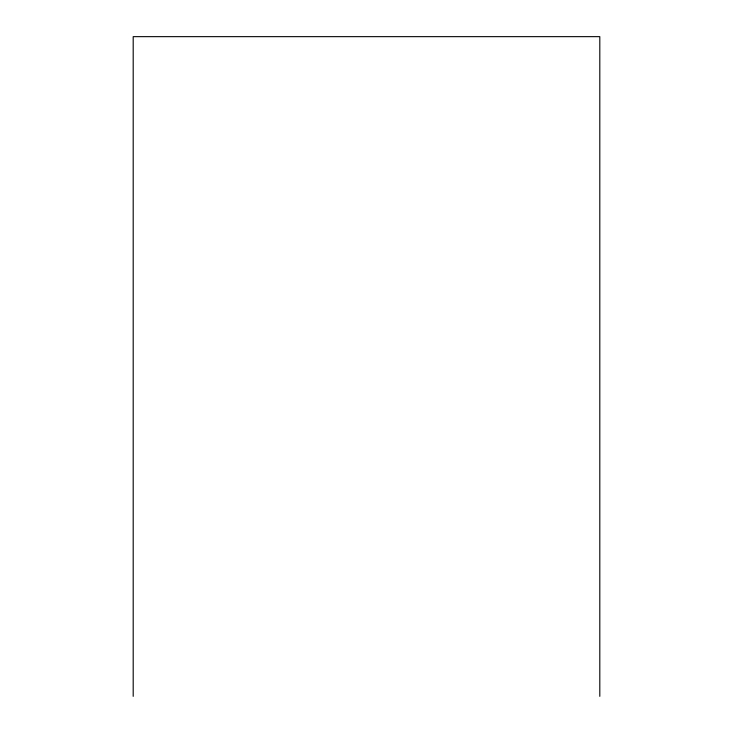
<?xml version="1.0" encoding="UTF-8"?>
<svg xmlns="http://www.w3.org/2000/svg" width="733" height="733" viewBox="0 0 733 733"><rect width="100%" height="100%" fill="white"/><g stroke="black" fill="none" stroke-linecap="round" stroke-linejoin="round"><path stroke-width="1.1" d="M599.805 696.35L599.805 36.65L133.195 36.65L133.195 696.35"/></g></svg>
